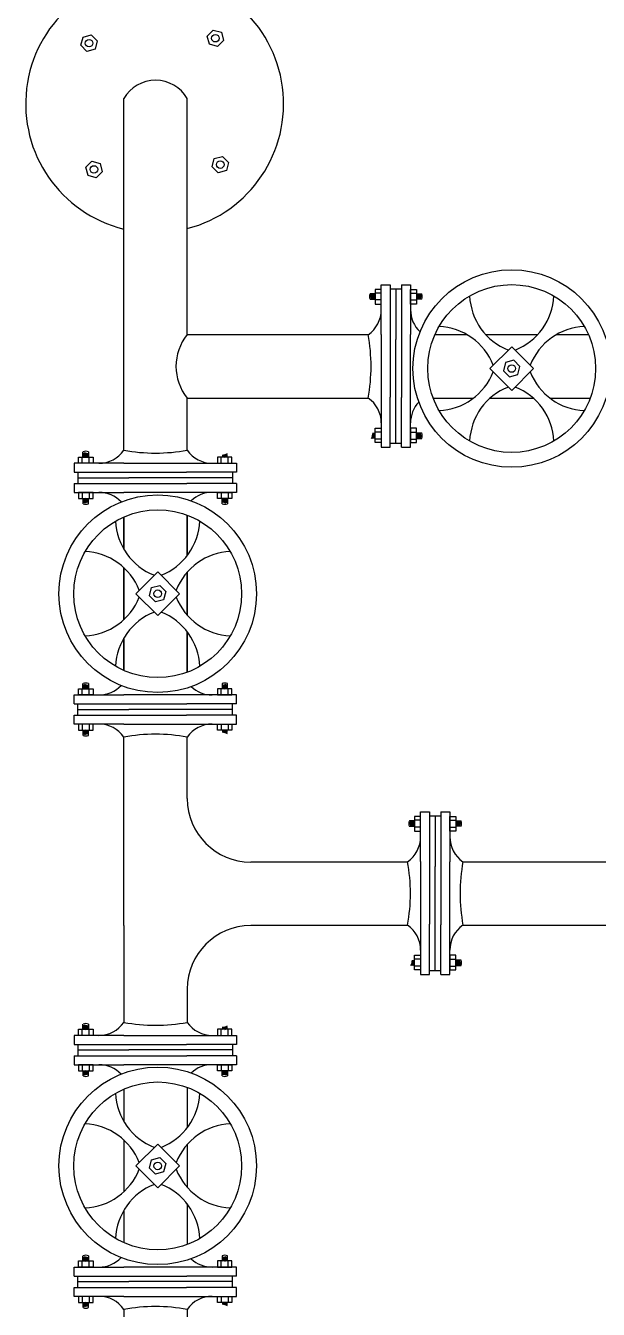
# Model space of a CAD drawing. Extents: x -30 to 1202, y 231 to 898.
# Drawn here: x 1166.178 to 1166.629, y 634.195 to 635.206 of the extents above; entities that cross this region are included whole.
import ezdxf

# ---------------------------------------------------------------- set-up
doc = ezdxf.new("R2010")
doc.units = 0
doc.header["$LTSCALE"] = 0.04
for name, color, linetype in [('0.1', 1, 'CONTINUOUS'), ('0.2', 2, 'CONTINUOUS'), ('0.3', 3, 'CONTINUOUS')]:
    doc.layers.add(name, color=color, linetype=linetype)

msp = doc.modelspace()

# ---------------------------------------------------------------- linework, layer by layer
at = {"layer": '0.1'}
for p, q in [((1166.4532, 634.9948), (1166.4492, 634.9948)), ((1166.4492, 634.9905), (1166.4532, 634.9905)), ((1166.458, 634.9982), (1166.4532, 634.9982)), ((1166.4532, 634.9982), (1166.4532, 634.9867)), ((1166.458, 634.9953), (1166.4532, 634.9953)), ((1166.458, 634.9899), (1166.4532, 634.9899)), ((1166.458, 634.9867), (1166.458, 634.9982)), ((1166.4811, 634.9982), (1166.4859, 634.9982)), ((1166.4811, 634.9867), (1166.4811, 634.9982)), ((1166.4811, 634.9953), (1166.4859, 634.9953)), ((1166.4811, 634.9899), (1166.4859, 634.9899)), ((1166.4859, 634.9982), (1166.4859, 634.9867)), ((1166.4859, 634.9948), (1166.4899, 634.9948)), ((1166.4899, 634.9905), (1166.4859, 634.9905)), ((1166.4532, 634.9867), (1166.458, 634.9867)), ((1166.4859, 634.9867), (1166.4811, 634.9867)), ((1166.4532, 634.8775), (1166.4532, 634.8889)), ((1166.4532, 634.8889), (1166.458, 634.8889)), ((1166.458, 634.8889), (1166.458, 634.8775)), ((1166.4859, 634.8889), (1166.4811, 634.8889)), ((1166.4811, 634.8889), (1166.4811, 634.8775)), ((1166.4859, 634.8775), (1166.4859, 634.8889)), ((1166.458, 634.8858), (1166.4532, 634.8858)), ((1166.458, 634.8803), (1166.4532, 634.8803)), ((1166.4811, 634.8858), (1166.4859, 634.8858)), ((1166.4811, 634.8803), (1166.4859, 634.8803)), ((1166.4899, 634.8851), (1166.4859, 634.8851)), ((1166.4859, 634.8809), (1166.4899, 634.8809)), ((1166.223, 634.8662), (1166.223, 634.8702)), ((1166.2273, 634.8702), (1166.2273, 634.8662)), ((1166.458, 634.8775), (1166.4532, 634.8775)), ((1166.4811, 634.8775), (1166.4859, 634.8775)), ((1166.2196, 634.8614), (1166.2196, 634.8662)), ((1166.2196, 634.8662), (1166.2311, 634.8662)), ((1166.2311, 634.8614), (1166.2196, 634.8614)), ((1166.2224, 634.8614), (1166.2224, 634.8662)), ((1166.2279, 634.8614), (1166.2279, 634.8662)), ((1166.2311, 634.8662), (1166.2311, 634.8614)), ((1166.3403, 634.8662), (1166.3289, 634.8662)), ((1166.3289, 634.8662), (1166.3289, 634.8614)), ((1166.3289, 634.8614), (1166.3403, 634.8614)), ((1166.332, 634.8614), (1166.332, 634.8662)), ((1166.3375, 634.8614), (1166.3375, 634.8662)), ((1166.3403, 634.8614), (1166.3403, 634.8662)), ((1166.2196, 634.8382), (1166.2196, 634.8334)), ((1166.2311, 634.8382), (1166.2196, 634.8382)), ((1166.2224, 634.8382), (1166.2224, 634.8334)), ((1166.2279, 634.8382), (1166.2279, 634.8334)), ((1166.2311, 634.8334), (1166.2311, 634.8382)), ((1166.3289, 634.8334), (1166.3289, 634.8382)), ((1166.3289, 634.8382), (1166.3403, 634.8382)), ((1166.332, 634.8382), (1166.332, 634.8334)), ((1166.3375, 634.8382), (1166.3375, 634.8334)), ((1166.3403, 634.8382), (1166.3403, 634.8334)), ((1166.2196, 634.8334), (1166.2311, 634.8334)), ((1166.223, 634.8334), (1166.223, 634.8294)), ((1166.2273, 634.8294), (1166.2273, 634.8334)), ((1166.3403, 634.8334), (1166.3289, 634.8334)), ((1166.3326, 634.8294), (1166.3326, 634.8334)), ((1166.3369, 634.8334), (1166.3369, 634.8294)), ((1166.223, 634.6837), (1166.223, 634.6877)), ((1166.2273, 634.6877), (1166.2273, 634.6837)), ((1166.3326, 634.6877), (1166.3326, 634.6837)), ((1166.3369, 634.6837), (1166.3369, 634.6877)), ((1166.2196, 634.6789), (1166.2196, 634.6837)), ((1166.2196, 634.6837), (1166.2311, 634.6837)), ((1166.2311, 634.6789), (1166.2196, 634.6789)), ((1166.2224, 634.6789), (1166.2224, 634.6837)), ((1166.2279, 634.6789), (1166.2279, 634.6837)), ((1166.2311, 634.6837), (1166.2311, 634.6789)), ((1166.3403, 634.6837), (1166.3289, 634.6837)), ((1166.3289, 634.6837), (1166.3289, 634.6789)), ((1166.3289, 634.6789), (1166.3403, 634.6789)), ((1166.332, 634.6789), (1166.332, 634.6837)), ((1166.3375, 634.6789), (1166.3375, 634.6837)), ((1166.3403, 634.6789), (1166.3403, 634.6837)), ((1166.2196, 634.6557), (1166.2196, 634.6509)), ((1166.2311, 634.6557), (1166.2196, 634.6557)), ((1166.2196, 634.6509), (1166.2311, 634.6509)), ((1166.2224, 634.6557), (1166.2224, 634.6509)), ((1166.223, 634.6509), (1166.223, 634.6469)), ((1166.2273, 634.6469), (1166.2273, 634.6509)), ((1166.2279, 634.6557), (1166.2279, 634.6509)), ((1166.2311, 634.6509), (1166.2311, 634.6557)), ((1166.3289, 634.6509), (1166.3289, 634.6557)), ((1166.3289, 634.6557), (1166.3403, 634.6557)), ((1166.3403, 634.6509), (1166.3289, 634.6509)), ((1166.332, 634.6557), (1166.332, 634.6509)), ((1166.3375, 634.6557), (1166.3375, 634.6509)), ((1166.3403, 634.6557), (1166.3403, 634.6509)), ((1166.4842, 634.5796), (1166.4802, 634.5796)), ((1166.4802, 634.5753), (1166.4842, 634.5753)), ((1166.489, 634.583), (1166.4842, 634.583)), ((1166.4842, 634.583), (1166.4842, 634.5715)), ((1166.489, 634.5801), (1166.4842, 634.5801)), ((1166.489, 634.5715), (1166.489, 634.583)), ((1166.5121, 634.583), (1166.5169, 634.583)), ((1166.5121, 634.5715), (1166.5121, 634.583)), ((1166.5121, 634.5801), (1166.5169, 634.5801)), ((1166.5169, 634.583), (1166.5169, 634.5715)), ((1166.5169, 634.5796), (1166.5209, 634.5796)), ((1166.5209, 634.5753), (1166.5169, 634.5753)), ((1166.489, 634.5747), (1166.4842, 634.5747)), ((1166.4842, 634.5715), (1166.489, 634.5715)), ((1166.5121, 634.5747), (1166.5169, 634.5747)), ((1166.5169, 634.5715), (1166.5121, 634.5715)), ((1166.4842, 634.4623), (1166.4842, 634.4737)), ((1166.4842, 634.4737), (1166.489, 634.4737)), ((1166.489, 634.4706), (1166.4842, 634.4706)), ((1166.489, 634.4651), (1166.4842, 634.4651)), ((1166.489, 634.4737), (1166.489, 634.4623)), ((1166.5169, 634.4737), (1166.5121, 634.4737)), ((1166.5121, 634.4737), (1166.5121, 634.4623)), ((1166.5121, 634.4706), (1166.5169, 634.4706)), ((1166.5121, 634.4651), (1166.5169, 634.4651)), ((1166.5169, 634.4623), (1166.5169, 634.4737)), ((1166.5209, 634.4699), (1166.5169, 634.4699)), ((1166.5169, 634.4657), (1166.5209, 634.4657)), ((1166.489, 634.4623), (1166.4842, 634.4623)), ((1166.5121, 634.4623), (1166.5169, 634.4623)), ((1166.2196, 634.4106), (1166.2196, 634.4154)), ((1166.2196, 634.4154), (1166.2311, 634.4154)), ((1166.2224, 634.4106), (1166.2224, 634.4154)), ((1166.223, 634.4154), (1166.223, 634.4194)), ((1166.2273, 634.4194), (1166.2273, 634.4154)), ((1166.2279, 634.4106), (1166.2279, 634.4154)), ((1166.2311, 634.4154), (1166.2311, 634.4106)), ((1166.3403, 634.4154), (1166.3289, 634.4154)), ((1166.3289, 634.4154), (1166.3289, 634.4106)), ((1166.332, 634.4106), (1166.332, 634.4154)), ((1166.3375, 634.4106), (1166.3375, 634.4154)), ((1166.3403, 634.4106), (1166.3403, 634.4154)), ((1166.2311, 634.4106), (1166.2196, 634.4106)), ((1166.3289, 634.4106), (1166.3403, 634.4106)), ((1166.2196, 634.3875), (1166.2196, 634.3827)), ((1166.2311, 634.3875), (1166.2196, 634.3875)), ((1166.2224, 634.3875), (1166.2224, 634.3827)), ((1166.2279, 634.3875), (1166.2279, 634.3827)), ((1166.2311, 634.3827), (1166.2311, 634.3875)), ((1166.3289, 634.3827), (1166.3289, 634.3875)), ((1166.3289, 634.3875), (1166.3403, 634.3875)), ((1166.332, 634.3875), (1166.332, 634.3827)), ((1166.3375, 634.3875), (1166.3375, 634.3827)), ((1166.3403, 634.3875), (1166.3403, 634.3827)), ((1166.2196, 634.3827), (1166.2311, 634.3827)), ((1166.223, 634.3827), (1166.223, 634.3787)), ((1166.2273, 634.3787), (1166.2273, 634.3827)), ((1166.3403, 634.3827), (1166.3289, 634.3827)), ((1166.3326, 634.3787), (1166.3326, 634.3827)), ((1166.3369, 634.3827), (1166.3369, 634.3787)), ((1166.2196, 634.2281), (1166.2196, 634.2329)), ((1166.2196, 634.2329), (1166.2311, 634.2329)), ((1166.2224, 634.2281), (1166.2224, 634.2329)), ((1166.223, 634.2329), (1166.223, 634.2369)), ((1166.2273, 634.2369), (1166.2273, 634.2329)), ((1166.2279, 634.2281), (1166.2279, 634.2329)), ((1166.2311, 634.2329), (1166.2311, 634.2281)), ((1166.3403, 634.2329), (1166.3289, 634.2329)), ((1166.3289, 634.2329), (1166.3289, 634.2281)), ((1166.332, 634.2281), (1166.332, 634.2329)), ((1166.3326, 634.2369), (1166.3326, 634.2329)), ((1166.3369, 634.2329), (1166.3369, 634.2369)), ((1166.3375, 634.2281), (1166.3375, 634.2329)), ((1166.3403, 634.2281), (1166.3403, 634.2329)), ((1166.2311, 634.2281), (1166.2196, 634.2281)), ((1166.3289, 634.2281), (1166.3403, 634.2281)), ((1166.2196, 634.205), (1166.2196, 634.2002)), ((1166.2311, 634.205), (1166.2196, 634.205)), ((1166.2224, 634.205), (1166.2224, 634.2002)), ((1166.2279, 634.205), (1166.2279, 634.2002)), ((1166.2311, 634.2002), (1166.2311, 634.205)), ((1166.3289, 634.2002), (1166.3289, 634.205)), ((1166.3289, 634.205), (1166.3403, 634.205)), ((1166.332, 634.205), (1166.332, 634.2002)), ((1166.3375, 634.205), (1166.3375, 634.2002)), ((1166.3403, 634.205), (1166.3403, 634.2002)), ((1166.2196, 634.2002), (1166.2311, 634.2002)), ((1166.223, 634.2002), (1166.223, 634.1962)), ((1166.2273, 634.1962), (1166.2273, 634.2002)), ((1166.3403, 634.2002), (1166.3289, 634.2002))]:
    msp.add_line(p, q, dxfattribs=at)
for centre, radius, start, end in [((1166.4538, 634.9926), 0.00507, 155.0757, 204.9243), ((1166.438, 634.9894), 0.0124, 5.2104, 20.9577), ((1166.4387, 634.9894), 0.0124, 5.2104, 25.8817), ((1166.4393, 634.9894), 0.0124, 5.2104, 25.8817), ((1166.44, 634.9894), 0.0124, 5.2104, 25.8817), ((1166.4407, 634.9894), 0.0124, 5.2104, 25.8817), ((1166.4413, 634.9894), 0.0124, 15.7165, 25.8817), ((1166.4978, 634.9894), 0.0124, 154.1183, 164.2835), ((1166.4984, 634.9894), 0.0124, 154.1183, 174.7896), ((1166.499, 634.9894), 0.0124, 154.1183, 174.7896), ((1166.4997, 634.9894), 0.0124, 154.1183, 174.7896), ((1166.5004, 634.9894), 0.0124, 154.1183, 174.7896), ((1166.501, 634.9894), 0.0124, 159.0423, 174.7896), ((1166.4853, 634.9926), 0.00507, 335.0757, 24.9243), ((1166.4393, 634.8863), 0.0124, 334.1183, 354.7896), ((1166.44, 634.8863), 0.0124, 334.1183, 354.7896), ((1166.4407, 634.8863), 0.0124, 334.1183, 354.7896), ((1166.4413, 634.8863), 0.0124, 334.1183, 344.2835), ((1166.4978, 634.8863), 0.0124, 195.7165, 205.8817), ((1166.4984, 634.8863), 0.0124, 185.2104, 205.8817), ((1166.499, 634.8863), 0.0124, 185.2104, 205.8817), ((1166.4997, 634.8863), 0.0124, 185.2104, 205.8817), ((1166.5004, 634.8863), 0.0124, 185.2104, 205.8817), ((1166.501, 634.8863), 0.0124, 185.2104, 200.9577), ((1166.4853, 634.883), 0.00507, 335.0757, 24.9243), ((1166.2252, 634.8656), 0.00507, 65.0757, 114.9243), ((1166.2284, 634.8807), 0.0124, 244.1183, 264.7896), ((1166.2284, 634.88), 0.0124, 244.1183, 264.7896), ((1166.2284, 634.8813), 0.0124, 249.0423, 264.7896), ((1166.3315, 634.88), 0.0124, 275.2104, 295.8817), ((1166.2284, 634.8793), 0.0124, 244.1183, 264.7896), ((1166.2284, 634.8786), 0.0124, 244.1183, 264.7896), ((1166.2284, 634.8781), 0.0124, 244.1183, 254.2835), ((1166.3315, 634.8793), 0.0124, 275.2104, 295.8817), ((1166.3315, 634.8786), 0.0124, 275.2104, 295.8817), ((1166.3315, 634.8781), 0.0124, 285.7165, 295.8817), ((1166.2284, 634.8215), 0.0124, 105.7165, 115.8817), ((1166.2284, 634.8209), 0.0124, 95.2104, 115.8817), ((1166.2284, 634.8203), 0.0124, 95.2104, 115.8817), ((1166.2284, 634.8196), 0.0124, 95.2104, 115.8817), ((1166.2284, 634.8189), 0.0124, 95.2104, 115.8817), ((1166.2252, 634.834), 0.00507, 245.0757, 294.9243), ((1166.2284, 634.8183), 0.0124, 95.2104, 110.9577), ((1166.3315, 634.8209), 0.0124, 64.1183, 84.7896), ((1166.3315, 634.8203), 0.0124, 64.1183, 84.7896), ((1166.3315, 634.8196), 0.0124, 64.1183, 84.7896), ((1166.3315, 634.8189), 0.0124, 64.1183, 84.7896), ((1166.3315, 634.8183), 0.0124, 69.0423, 84.7896), ((1166.3348, 634.834), 0.00507, 245.0757, 294.9243), ((1166.3315, 634.8215), 0.0124, 64.1183, 74.2835), ((1166.2252, 634.6831), 0.00507, 65.0757, 114.9243), ((1166.2284, 634.6982), 0.0124, 244.1183, 264.7896), ((1166.2284, 634.6975), 0.0124, 244.1183, 264.7896), ((1166.2284, 634.6988), 0.0124, 249.0423, 264.7896), ((1166.3348, 634.6831), 0.00507, 65.0757, 114.9243), ((1166.3315, 634.6988), 0.0124, 275.2104, 290.9577), ((1166.3315, 634.6982), 0.0124, 275.2104, 295.8817), ((1166.3315, 634.6975), 0.0124, 275.2104, 295.8817), ((1166.2284, 634.6968), 0.0124, 244.1183, 264.7896), ((1166.2284, 634.6962), 0.0124, 244.1183, 264.7896), ((1166.2284, 634.6956), 0.0124, 244.1183, 254.2835), ((1166.3315, 634.6968), 0.0124, 275.2104, 295.8817), ((1166.3315, 634.6962), 0.0124, 275.2104, 295.8817), ((1166.3315, 634.6956), 0.0124, 285.7165, 295.8817), ((1166.2284, 634.639), 0.0124, 105.7165, 115.8817), ((1166.2284, 634.6385), 0.0124, 95.2104, 115.8817), ((1166.2284, 634.6378), 0.0124, 95.2104, 115.8817), ((1166.2284, 634.6371), 0.0124, 95.2104, 115.8817), ((1166.2284, 634.6364), 0.0124, 95.2104, 115.8817), ((1166.2252, 634.6515), 0.00507, 245.0757, 294.9243), ((1166.2284, 634.6358), 0.0124, 95.2104, 110.9577), ((1166.3315, 634.6385), 0.0124, 64.1183, 84.7896), ((1166.3315, 634.6378), 0.0124, 64.1183, 84.7896), ((1166.3315, 634.6371), 0.0124, 64.1183, 84.7896), ((1166.3315, 634.639), 0.0124, 64.1183, 74.2835), ((1166.4848, 634.5774), 0.00507, 155.0757, 204.9243), ((1166.469, 634.5742), 0.0124, 5.2104, 20.9577), ((1166.4697, 634.5742), 0.0124, 5.2104, 25.8817), ((1166.4703, 634.5742), 0.0124, 5.2104, 25.8817), ((1166.471, 634.5742), 0.0124, 5.2104, 25.8817), ((1166.4717, 634.5742), 0.0124, 5.2104, 25.8817), ((1166.4723, 634.5742), 0.0124, 15.7165, 25.8817), ((1166.5288, 634.5742), 0.0124, 154.1183, 164.2835), ((1166.5294, 634.5742), 0.0124, 154.1183, 174.7896), ((1166.53, 634.5742), 0.0124, 154.1183, 174.7896), ((1166.5307, 634.5742), 0.0124, 154.1183, 174.7896), ((1166.5314, 634.5742), 0.0124, 154.1183, 174.7896), ((1166.532, 634.5742), 0.0124, 159.0423, 174.7896), ((1166.5163, 634.5774), 0.00507, 335.0757, 24.9243), ((1166.4703, 634.4711), 0.0124, 334.1183, 354.7896), ((1166.471, 634.4711), 0.0124, 334.1183, 354.7896), ((1166.4717, 634.4711), 0.0124, 334.1183, 354.7896), ((1166.4723, 634.4711), 0.0124, 334.1183, 344.2835), ((1166.5288, 634.4711), 0.0124, 195.7165, 205.8817), ((1166.5294, 634.4711), 0.0124, 185.2104, 205.8817), ((1166.53, 634.4711), 0.0124, 185.2104, 205.8817), ((1166.5307, 634.4711), 0.0124, 185.2104, 205.8817), ((1166.5314, 634.4711), 0.0124, 185.2104, 205.8817), ((1166.532, 634.4711), 0.0124, 185.2104, 200.9577), ((1166.5163, 634.4678), 0.00507, 335.0757, 24.9243), ((1166.2252, 634.4148), 0.00507, 65.0757, 114.9243), ((1166.2284, 634.4299), 0.0124, 244.1183, 264.7896), ((1166.2284, 634.4293), 0.0124, 244.1183, 264.7896), ((1166.2284, 634.4285), 0.0124, 244.1183, 264.7896), ((1166.2284, 634.4279), 0.0124, 244.1183, 264.7896), ((1166.2284, 634.4273), 0.0124, 244.1183, 254.2835), ((1166.2284, 634.4305), 0.0124, 249.0423, 264.7896), ((1166.3315, 634.4293), 0.0124, 275.2104, 295.8817), ((1166.3315, 634.4285), 0.0124, 275.2104, 295.8817), ((1166.3315, 634.4279), 0.0124, 275.2104, 295.8817), ((1166.3315, 634.4273), 0.0124, 285.7165, 295.8817), ((1166.2284, 634.3708), 0.0124, 105.7165, 115.8817), ((1166.2284, 634.3702), 0.0124, 95.2104, 115.8817), ((1166.2284, 634.3696), 0.0124, 95.2104, 115.8817), ((1166.2284, 634.3688), 0.0124, 95.2104, 115.8817), ((1166.2284, 634.3682), 0.0124, 95.2104, 115.8817), ((1166.2252, 634.3833), 0.00507, 245.0757, 294.9243), ((1166.2284, 634.3676), 0.0124, 95.2104, 110.9577), ((1166.3315, 634.3702), 0.0124, 64.1183, 84.7896), ((1166.3315, 634.3696), 0.0124, 64.1183, 84.7896), ((1166.3315, 634.3688), 0.0124, 64.1183, 84.7896), ((1166.3315, 634.3682), 0.0124, 64.1183, 84.7896), ((1166.3315, 634.3676), 0.0124, 69.0423, 84.7896), ((1166.3348, 634.3833), 0.00507, 245.0757, 294.9243), ((1166.3315, 634.3708), 0.0124, 64.1183, 74.2835), ((1166.2252, 634.2323), 0.00507, 65.0757, 114.9243), ((1166.2284, 634.2474), 0.0124, 244.1183, 264.7896), ((1166.2284, 634.2468), 0.0124, 244.1183, 264.7896), ((1166.2284, 634.2461), 0.0124, 244.1183, 264.7896), ((1166.2284, 634.2454), 0.0124, 244.1183, 264.7896), ((1166.2284, 634.2448), 0.0124, 244.1183, 254.2835), ((1166.2284, 634.2481), 0.0124, 249.0423, 264.7896), ((1166.3348, 634.2323), 0.00507, 65.0757, 114.9243), ((1166.3315, 634.2481), 0.0124, 275.2104, 290.9577), ((1166.3315, 634.2474), 0.0124, 275.2104, 295.8817), ((1166.3315, 634.2468), 0.0124, 275.2104, 295.8817), ((1166.3315, 634.2461), 0.0124, 275.2104, 295.8817), ((1166.3315, 634.2454), 0.0124, 275.2104, 295.8817), ((1166.3315, 634.2448), 0.0124, 285.7165, 295.8817), ((1166.2284, 634.1883), 0.0124, 105.7165, 115.8817), ((1166.2284, 634.1877), 0.0124, 95.2104, 115.8817), ((1166.2284, 634.1871), 0.0124, 95.2104, 115.8817), ((1166.2284, 634.1864), 0.0124, 95.2104, 115.8817), ((1166.2284, 634.1857), 0.0124, 95.2104, 115.8817), ((1166.2252, 634.2008), 0.00507, 245.0757, 294.9243), ((1166.2284, 634.1851), 0.0124, 95.2104, 110.9577), ((1166.3315, 634.1877), 0.0124, 64.1183, 84.7896), ((1166.3315, 634.1871), 0.0124, 64.1183, 84.7896), ((1166.3315, 634.1864), 0.0124, 64.1183, 84.7896), ((1166.3315, 634.1883), 0.0124, 64.1183, 74.2835)]:
    msp.add_arc(centre, radius, start, end, dxfattribs=at)
at = {"layer": '0.2'}
for p, q in [((1166.458, 634.9627), (1166.458, 635.0018)), ((1166.458, 635.0018), (1166.4651, 635.0018)), ((1166.4651, 635.0018), (1166.4651, 634.9133)), ((1166.474, 635.0018), (1166.474, 634.913)), ((1166.474, 635.0018), (1166.4811, 635.0018)), ((1166.4811, 635.0018), (1166.4811, 634.9626)), ((1166.4651, 634.9987), (1166.474, 634.9987)), ((1166.4695, 634.9987), (1166.4695, 634.9587)), ((1166.458, 634.9627), (1166.458, 634.8739)), ((1166.4811, 634.8739), (1166.4811, 634.9626)), ((1166.5003, 634.9626), (1166.5256, 634.9626)), ((1166.5403, 634.9626), (1166.5813, 634.9626)), ((1166.5959, 634.9626), (1166.6213, 634.9626)), ((1166.4695, 634.877), (1166.4695, 634.9587)), ((1166.5436, 634.9359), (1166.5608, 634.9531)), ((1166.5608, 634.9531), (1166.578, 634.9359)), ((1166.5608, 634.9187), (1166.5436, 634.9359)), ((1166.578, 634.9359), (1166.5608, 634.9187)), ((1166.3052, 634.8716), (1166.3052, 634.9126)), ((1166.4651, 634.8739), (1166.4651, 634.9133)), ((1166.474, 634.8739), (1166.474, 634.913)), ((1166.4989, 634.9126), (1166.5308, 634.9126)), ((1166.5438, 634.9126), (1166.5777, 634.9126)), ((1166.5487, 634.9126), (1166.5728, 634.9126)), ((1166.5908, 634.9126), (1166.6227, 634.9126)), ((1166.458, 634.8739), (1166.4651, 634.8739)), ((1166.4651, 634.877), (1166.474, 634.877)), ((1166.474, 634.8739), (1166.4811, 634.8739)), ((1166.2551, 634.8614), (1166.216, 634.8614)), ((1166.216, 634.8614), (1166.216, 634.8542)), ((1166.2551, 634.8614), (1166.3439, 634.8614)), ((1166.3439, 634.8614), (1166.3439, 634.8542)), ((1166.216, 634.8542), (1166.3045, 634.8542)), ((1166.2191, 634.8542), (1166.2191, 634.8453)), ((1166.2191, 634.8498), (1166.2591, 634.8498)), ((1166.3408, 634.8498), (1166.2591, 634.8498)), ((1166.3439, 634.8542), (1166.3045, 634.8542)), ((1166.3408, 634.8542), (1166.3408, 634.8453)), ((1166.216, 634.8453), (1166.3048, 634.8453)), ((1166.216, 634.8453), (1166.216, 634.8382)), ((1166.216, 634.8382), (1166.2552, 634.8382)), ((1166.3439, 634.8382), (1166.2552, 634.8382)), ((1166.3439, 634.8453), (1166.3048, 634.8453)), ((1166.3439, 634.8453), (1166.3439, 634.8382)), ((1166.2552, 634.819), (1166.2552, 634.7937)), ((1166.2552, 634.819), (1166.2552, 634.7937)), ((1166.2552, 634.7937), (1166.2552, 634.819)), ((1166.3052, 634.8204), (1166.3052, 634.7886)), ((1166.3052, 634.8204), (1166.3052, 634.7886)), ((1166.3052, 634.7886), (1166.3052, 634.8204)), ((1166.2552, 634.7791), (1166.2552, 634.738)), ((1166.2552, 634.7791), (1166.2552, 634.738)), ((1166.2552, 634.738), (1166.2552, 634.7791)), ((1166.2819, 634.7757), (1166.2647, 634.7585)), ((1166.2991, 634.7585), (1166.2819, 634.7757)), ((1166.3052, 634.7755), (1166.3052, 634.7416)), ((1166.3052, 634.7755), (1166.3052, 634.7416)), ((1166.3052, 634.7416), (1166.3052, 634.7755)), ((1166.3052, 634.7706), (1166.3052, 634.7465)), ((1166.2647, 634.7585), (1166.2819, 634.7414)), ((1166.2819, 634.7414), (1166.2991, 634.7585)), ((1166.3052, 634.7285), (1166.3052, 634.6967)), ((1166.3052, 634.7285), (1166.3052, 634.6967)), ((1166.3052, 634.6967), (1166.3052, 634.7285)), ((1166.2552, 634.7234), (1166.2552, 634.6981)), ((1166.2552, 634.7234), (1166.2552, 634.6981)), ((1166.2552, 634.6981), (1166.2552, 634.7234)), ((1166.216, 634.6718), (1166.216, 634.6789)), ((1166.216, 634.6789), (1166.2552, 634.6789)), ((1166.3439, 634.6789), (1166.2552, 634.6789)), ((1166.3439, 634.6718), (1166.3439, 634.6789)), ((1166.216, 634.6718), (1166.3048, 634.6718)), ((1166.2191, 634.6629), (1166.2191, 634.6718)), ((1166.2191, 634.6673), (1166.2591, 634.6673)), ((1166.3029, 634.6673), (1166.2591, 634.6673)), ((1166.3408, 634.6673), (1166.3029, 634.6673)), ((1166.3439, 634.6718), (1166.3048, 634.6718)), ((1166.3408, 634.6629), (1166.3408, 634.6718)), ((1166.216, 634.6557), (1166.216, 634.6629)), ((1166.216, 634.6629), (1166.3045, 634.6629)), ((1166.3439, 634.6629), (1166.3045, 634.6629)), ((1166.3439, 634.6557), (1166.3439, 634.6629)), ((1166.2551, 634.6557), (1166.216, 634.6557)), ((1166.2551, 634.6557), (1166.3439, 634.6557)), ((1166.489, 634.5475), (1166.489, 634.5866)), ((1166.489, 634.5866), (1166.4961, 634.5866)), ((1166.4961, 634.5866), (1166.4961, 634.4981)), ((1166.505, 634.5866), (1166.505, 634.4978)), ((1166.505, 634.5866), (1166.5121, 634.5866)), ((1166.5121, 634.5866), (1166.5121, 634.5474)), ((1166.4961, 634.5835), (1166.505, 634.5835)), ((1166.5005, 634.5835), (1166.5005, 634.5435)), ((1166.489, 634.5475), (1166.489, 634.4586)), ((1166.5121, 634.4586), (1166.5121, 634.5474)), ((1166.5005, 634.4617), (1166.5005, 634.5435)), ((1166.4961, 634.4586), (1166.4961, 634.4981)), ((1166.505, 634.4586), (1166.505, 634.4978)), ((1166.489, 634.4586), (1166.4961, 634.4586)), ((1166.4961, 634.4617), (1166.505, 634.4617)), ((1166.505, 634.4586), (1166.5121, 634.4586)), ((1166.2551, 634.4106), (1166.216, 634.4106)), ((1166.216, 634.4106), (1166.216, 634.4035)), ((1166.216, 634.4035), (1166.3045, 634.4035)), ((1166.2191, 634.4035), (1166.2191, 634.3946)), ((1166.2551, 634.4106), (1166.3439, 634.4106)), ((1166.3439, 634.4035), (1166.3045, 634.4035)), ((1166.3408, 634.4035), (1166.3408, 634.3946)), ((1166.3439, 634.4106), (1166.3439, 634.4035)), ((1166.216, 634.3946), (1166.3048, 634.3946)), ((1166.216, 634.3946), (1166.216, 634.3875)), ((1166.2191, 634.3991), (1166.2591, 634.3991)), ((1166.3408, 634.3991), (1166.2591, 634.3991)), ((1166.3439, 634.3946), (1166.3048, 634.3946)), ((1166.3439, 634.3946), (1166.3439, 634.3875)), ((1166.216, 634.3875), (1166.2552, 634.3875)), ((1166.3439, 634.3875), (1166.2552, 634.3875)), ((1166.2552, 634.3683), (1166.2552, 634.343)), ((1166.2552, 634.3683), (1166.2552, 634.343)), ((1166.3052, 634.3697), (1166.3052, 634.3378)), ((1166.3052, 634.3697), (1166.3052, 634.3378)), ((1166.2552, 634.3283), (1166.2552, 634.2873)), ((1166.2552, 634.3283), (1166.2552, 634.2873)), ((1166.2819, 634.325), (1166.2647, 634.3078)), ((1166.2991, 634.3078), (1166.2819, 634.325)), ((1166.3052, 634.3248), (1166.3052, 634.2908)), ((1166.3052, 634.3248), (1166.3052, 634.2908)), ((1166.3052, 634.3198), (1166.3052, 634.2958)), ((1166.2647, 634.3078), (1166.2819, 634.2906)), ((1166.2819, 634.2906), (1166.2991, 634.3078)), ((1166.2552, 634.2726), (1166.2552, 634.2473)), ((1166.2552, 634.2726), (1166.2552, 634.2473)), ((1166.3052, 634.2778), (1166.3052, 634.2459)), ((1166.3052, 634.2778), (1166.3052, 634.2459)), ((1166.216, 634.221), (1166.216, 634.2281)), ((1166.216, 634.2281), (1166.2552, 634.2281)), ((1166.3439, 634.2281), (1166.2552, 634.2281)), ((1166.3439, 634.221), (1166.3439, 634.2281)), ((1166.216, 634.221), (1166.3048, 634.221)), ((1166.216, 634.205), (1166.216, 634.2121)), ((1166.216, 634.2121), (1166.3045, 634.2121)), ((1166.2191, 634.2121), (1166.2191, 634.221)), ((1166.2191, 634.2166), (1166.2591, 634.2166)), ((1166.3408, 634.2166), (1166.2591, 634.2166)), ((1166.3439, 634.2121), (1166.3045, 634.2121)), ((1166.3439, 634.221), (1166.3048, 634.221)), ((1166.3408, 634.2121), (1166.3408, 634.221)), ((1166.3439, 634.205), (1166.3439, 634.2121)), ((1166.2551, 634.205), (1166.216, 634.205)), ((1166.2551, 634.205), (1166.3439, 634.205))]:
    msp.add_line(p, q, dxfattribs=at)
for points in [[(1166.3226, 635.1913), (1166.3209, 635.1978), (1166.3256, 635.2025), (1166.3321, 635.2008), (1166.3338, 635.1943), (1166.3291, 635.1896)], [(1166.2326, 635.1874), (1166.2261, 635.1857), (1166.2214, 635.1905), (1166.2231, 635.1969), (1166.2296, 635.1987), (1166.2343, 635.1939)], [(1166.3265, 635.1013), (1166.333, 635.103), (1166.3377, 635.0983), (1166.336, 635.0918), (1166.3295, 635.0901), (1166.3248, 635.0948)], [(1166.2365, 635.0974), (1166.2382, 635.0909), (1166.2335, 635.0862), (1166.227, 635.0879), (1166.2252, 635.0944), (1166.23, 635.0992)], [(1166.5655, 634.9312), (1166.5673, 634.9376), (1166.5625, 634.9424), (1166.556, 634.9406), (1166.5543, 634.9342), (1166.559, 634.9294)], [(1166.2866, 634.7538), (1166.2802, 634.7521), (1166.2754, 634.7568), (1166.2771, 634.7633), (1166.2836, 634.765), (1166.2884, 634.7603)], [(1166.2866, 634.3031), (1166.2802, 634.3013), (1166.2754, 634.3061), (1166.2771, 634.3126), (1166.2836, 634.3143), (1166.2884, 634.3096)]]:
    msp.add_lwpolyline(points, close=True, dxfattribs=at)
for centre, radius in [((1166.2278, 635.1922), 0.00298), ((1166.3274, 635.1961), 0.00298), ((1166.2317, 635.0927), 0.00298), ((1166.3312, 635.0965), 0.00298), ((1166.5608, 634.9359), 0.0778), ((1166.5608, 634.9359), 0.0661), ((1166.5608, 634.9359), 0.00298), ((1166.2819, 634.7585), 0.0778), ((1166.2819, 634.7585), 0.0661), ((1166.2819, 634.7585), 0.00298), ((1166.2819, 634.3078), 0.0778), ((1166.2819, 634.3078), 0.0661), ((1166.2819, 634.3078), 0.00298)]:
    msp.add_circle(centre, radius, dxfattribs=at)
for centre, radius, start, end in [((1166.5756, 634.9952), 0.048, 182.4997, 248.7193), ((1166.546, 634.9952), 0.048, 291.2807, 357.5003), ((1166.5047, 634.982), 0.0236, 179.5729, 226.9675), ((1166.5015, 634.9211), 0.048, 21.2807, 87.5003), ((1166.6201, 634.9211), 0.048, 92.4997, 158.7193), ((1166.5015, 634.9507), 0.048, 272.4997, 338.7193), ((1166.6201, 634.9507), 0.048, 201.2807, 267.5003), ((1166.5756, 634.8766), 0.048, 111.2807, 177.5003), ((1166.546, 634.8766), 0.048, 2.4997, 68.7193), ((1166.5047, 634.8932), 0.0236, 136.3072, 180.4271), ((1166.2358, 634.8849), 0.0236, 269.5729, 325.4357), ((1166.2802, 635.0078), 0.1385, 259.6038, 280.3962), ((1166.3246, 634.8849), 0.0236, 214.5643, 270.4271), ((1166.2358, 634.8147), 0.0236, 43.0325, 90.4271), ((1166.3246, 634.8147), 0.0236, 89.5729, 133.6928), ((1166.2967, 634.8178), 0.048, 182.4997, 248.7193), ((1166.2671, 634.8178), 0.048, 291.2807, 357.5003), ((1166.2226, 634.7438), 0.048, 21.2807, 87.5003), ((1166.3412, 634.7438), 0.048, 92.4997, 158.7193), ((1166.2226, 634.7733), 0.048, 272.4997, 338.7193), ((1166.3412, 634.7733), 0.048, 201.2807, 267.5003), ((1166.2967, 634.6993), 0.048, 111.2807, 177.5003), ((1166.2671, 634.6993), 0.048, 2.4997, 68.7193), ((1166.2358, 634.7024), 0.0236, 269.5729, 316.9675), ((1166.3246, 634.7024), 0.0236, 226.3072, 270.4271), ((1166.2358, 634.6322), 0.0236, 34.5643, 90.4271), ((1166.2802, 634.5093), 0.1385, 79.6038, 100.3962), ((1166.3246, 634.6322), 0.0236, 89.5729, 145.4357), ((1166.4654, 634.5668), 0.0236, 304.5643, 0.4271), ((1166.5357, 634.5668), 0.0236, 179.5729, 235.4357), ((1166.3425, 634.5224), 0.1385, 349.6038, 10.3962), ((1166.6586, 634.5224), 0.1385, 169.6038, 190.3962), ((1166.4654, 634.478), 0.0236, 359.5729, 55.4357), ((1166.5357, 634.478), 0.0236, 124.5643, 180.4271), ((1166.2358, 634.4342), 0.0236, 269.5729, 325.4357), ((1166.2802, 634.5571), 0.1385, 259.6038, 280.3962), ((1166.3246, 634.4342), 0.0236, 214.5643, 270.4271), ((1166.2358, 634.3639), 0.0236, 43.0325, 90.4271), ((1166.3246, 634.3639), 0.0236, 89.5729, 133.6928), ((1166.2967, 634.3671), 0.048, 182.4997, 248.7193), ((1166.2671, 634.3671), 0.048, 291.2807, 357.5003), ((1166.2226, 634.293), 0.048, 21.2807, 87.5003), ((1166.3412, 634.293), 0.048, 92.4997, 158.7193), ((1166.2226, 634.3226), 0.048, 272.4997, 338.7193), ((1166.3412, 634.3226), 0.048, 201.2807, 267.5003), ((1166.2967, 634.2485), 0.048, 111.2807, 177.5003), ((1166.2671, 634.2485), 0.048, 2.4997, 68.7193), ((1166.2358, 634.2517), 0.0236, 269.5729, 316.9675), ((1166.3246, 634.2517), 0.0236, 226.3072, 270.4271), ((1166.2358, 634.1814), 0.0236, 34.5643, 90.4271), ((1166.3246, 634.1814), 0.0236, 89.5729, 145.4357), ((1166.2802, 634.0585), 0.1385, 79.6038, 100.3962)]:
    msp.add_arc(centre, radius, start, end, dxfattribs=at)
at = {"layer": '0.3'}
for p, q in [((1166.2552, 634.8716), (1166.2552, 635.1487)), ((1166.3052, 634.9626), (1166.3052, 635.1487)), ((1166.3052, 634.9626), (1166.4478, 634.9626)), ((1166.3052, 634.9126), (1166.4478, 634.9126)), ((1166.2552, 634.4971), (1166.2552, 634.6455)), ((1166.3052, 634.5971), (1166.3052, 634.6455)), ((1166.4788, 634.5471), (1166.3552, 634.5471)), ((1166.9346, 634.5471), (1166.5222, 634.5471)), ((1166.2552, 634.4971), (1166.2552, 634.4208)), ((1166.4787, 634.4971), (1166.3552, 634.4971)), ((1166.9346, 634.4971), (1166.5224, 634.4971)), ((1166.3052, 634.4471), (1166.3052, 634.4208)), ((1166.2552, 634.1948), (1166.2552, 633.9828)), ((1166.3052, 634.1948), (1166.3052, 633.9828))]:
    msp.add_line(p, q, dxfattribs=at)
for centre, radius, start, end in [((1166.2795, 635.1444), 0.1016, 284.5986, 256.122), ((1166.2802, 635.1341), 0.0289, 30.2356, 149.7644), ((1166.4344, 634.982), 0.0236, 304.5643, 0.4271), ((1166.3362, 634.9376), 0.0399, 141.194, 218.806), ((1166.3115, 634.9376), 0.1385, 349.6038, 10.3962), ((1166.4344, 634.8932), 0.0236, 359.5729, 55.4357), ((1166.3552, 634.5971), 0.05, 180, 270), ((1166.3552, 634.4471), 0.05, 90, 180)]:
    msp.add_arc(centre, radius, start, end, dxfattribs=at)

doc.saveas('drawing.dxf')
